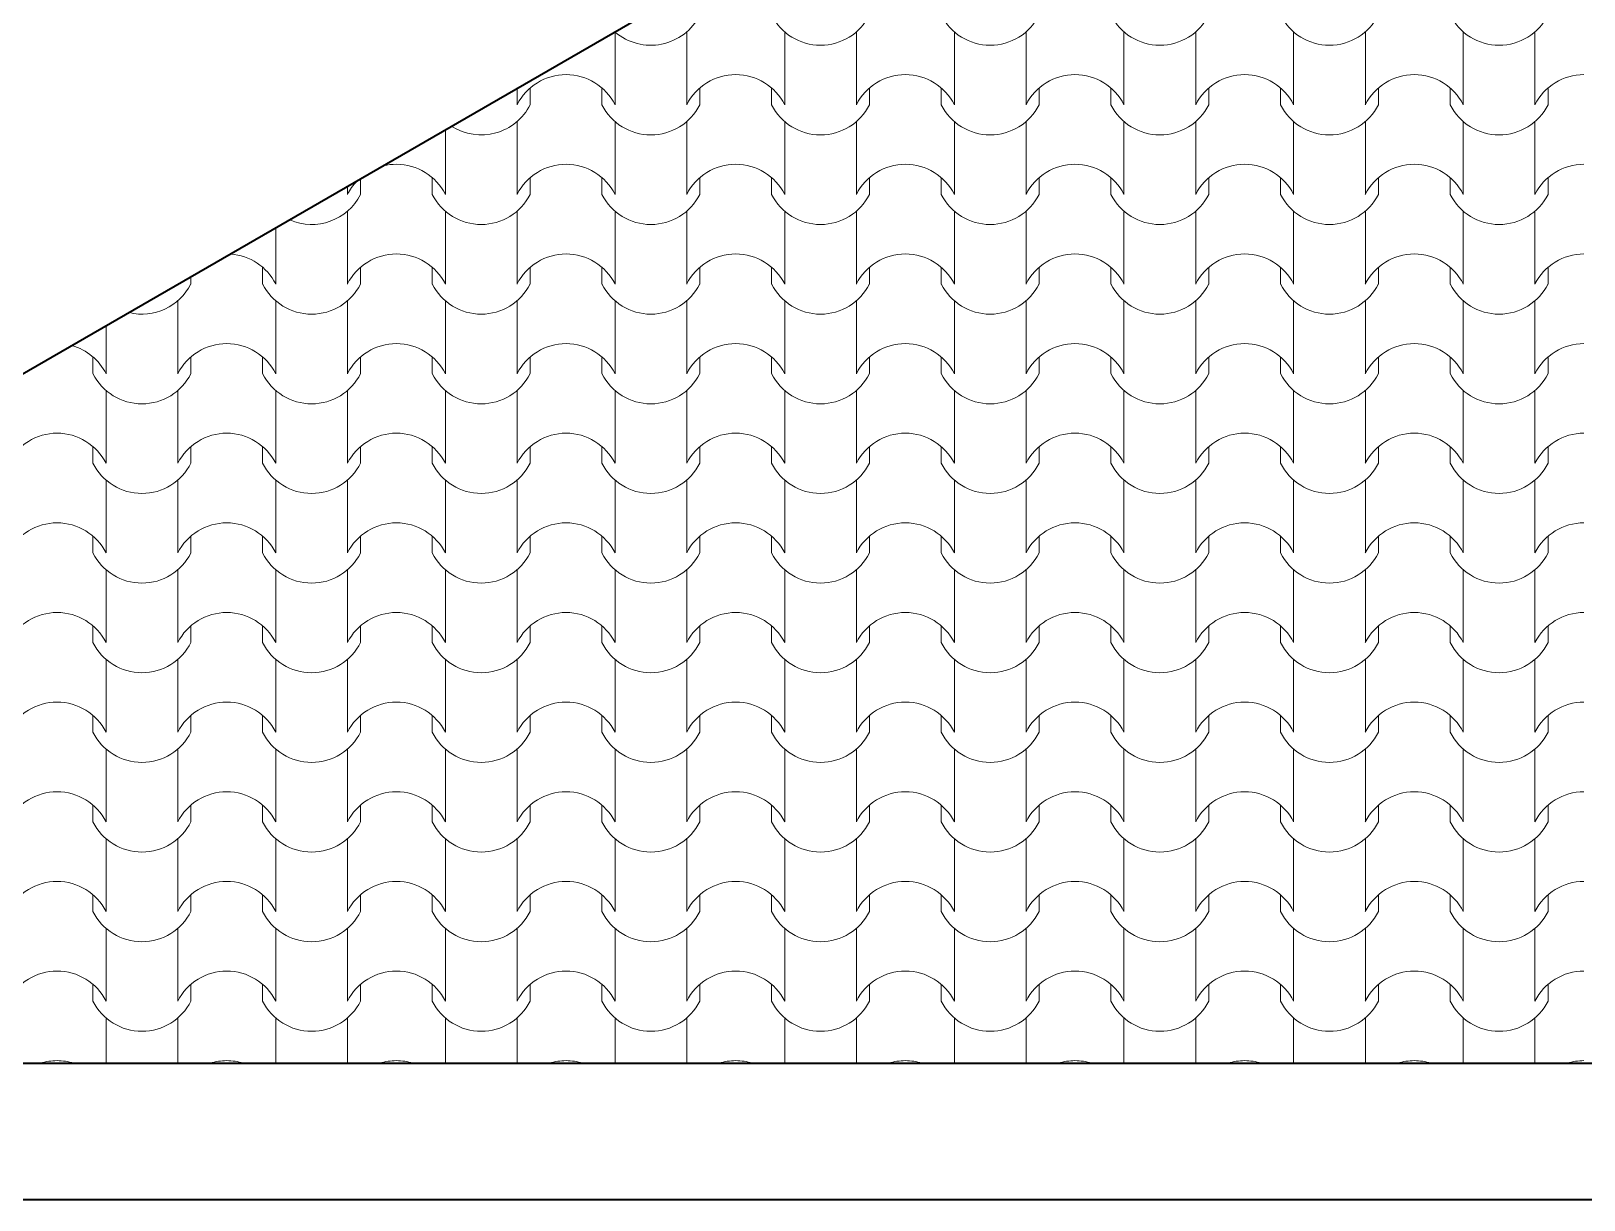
# Model space of a CAD drawing. Header units: millimetres. Extents: x 102766 to 172228, y -127504 to -81044.
# Drawn here: x 106067 to 108671, y -91498 to -89538 of the extents above; entities that cross this region are included whole.
import ezdxf

# ---------------------------------------------------------------- set-up
doc = ezdxf.new("R2010")
doc.units = ezdxf.units.MM
doc.header["$MEASUREMENT"] = 0
doc.layers.add('2D Drafting - General_Pen_No__105', color=7, linetype='Continuous', lineweight=13, true_color=0xcae6ff)
doc.layers.add('2D Drafting - General_Pen_No__82', color=7, linetype='Continuous', lineweight=20, true_color=0xaaaaaa)
doc.layers.add('Shell - Roof_Pen_No__21', color=7, linetype='Continuous', lineweight=35)

# ---------------------------------------------------------------- blocks, each defined once
blk = doc.blocks.new('*X18')
at = {"layer": '2D Drafting - General_Pen_No__82', "linetype": 'Continuous'}
for p, q in [((107046.6, -89539.6), (107046.6, -89600.3)), ((107166.8, -89539.3), (107166.8, -89600.3)), ((107331.1, -89539.3), (107331.1, -89600.3)), ((107451.3, -89539.3), (107451.3, -89600.3)), ((107615.6, -89539.3), (107615.6, -89600.3)), ((107735.8, -89539.3), (107735.8, -89600.3)), ((107900, -89539.3), (107900, -89600.3)), ((108020.3, -89539.3), (108020.3, -89600.3)), ((108184.5, -89539.3), (108184.5, -89600.3)), ((108304.8, -89539.3), (108304.8, -89600.3)), ((108469, -89539.3), (108469, -89600.3)), ((108589.2, -89539.3), (108589.2, -89600.3)), ((107046.6, -89600.3), (107046.6, -89661.3)), ((107166.8, -89600.3), (107166.8, -89661.3)), ((107331.1, -89600.3), (107331.1, -89661.3)), ((107451.3, -89600.3), (107451.3, -89661.3)), ((107615.6, -89600.3), (107615.6, -89661.3)), ((107735.8, -89600.3), (107735.8, -89661.3)), ((107900, -89600.3), (107900, -89661.3)), ((108020.3, -89600.3), (108020.3, -89661.3)), ((108184.5, -89600.3), (108184.5, -89661.3)), ((108304.8, -89600.3), (108304.8, -89661.3)), ((108469, -89600.3), (108469, -89661.3)), ((108589.2, -89600.3), (108589.2, -89661.3)), ((106882.4, -89634.4), (106882.4, -89661.3)), ((106904.4, -89633.3), (106904.4, -89661.3)), ((107024.6, -89633.3), (107024.6, -89661.3)), ((107188.8, -89633.3), (107188.8, -89661.3)), ((107309.1, -89633.3), (107309.1, -89661.3)), ((107473.3, -89633.3), (107473.3, -89661.3)), ((107593.6, -89633.3), (107593.6, -89661.3)), ((107757.8, -89633.3), (107757.8, -89661.3)), ((107878, -89633.3), (107878, -89661.3)), ((108042.3, -89633.3), (108042.3, -89661.3)), ((108162.5, -89633.3), (108162.5, -89661.3)), ((108326.8, -89633.3), (108326.8, -89661.3)), ((108447, -89633.3), (108447, -89661.3)), ((108611.2, -89633.3), (108611.2, -89661.3)), ((106762.1, -89703.8), (106762.1, -89750.6)), ((106882.4, -89689.7), (106882.4, -89750.6)), ((107046.6, -89689.7), (107046.6, -89750.6)), ((107166.8, -89689.7), (107166.8, -89750.6)), ((107331.1, -89689.7), (107331.1, -89750.6)), ((107451.3, -89689.7), (107451.3, -89750.6)), ((107615.6, -89689.7), (107615.6, -89750.6)), ((107735.8, -89689.7), (107735.8, -89750.6)), ((107900, -89689.7), (107900, -89750.6)), ((108020.3, -89689.7), (108020.3, -89750.6)), ((108184.5, -89689.7), (108184.5, -89750.6)), ((108304.8, -89689.7), (108304.8, -89750.6)), ((108469, -89689.7), (108469, -89750.6)), ((108589.2, -89689.7), (108589.2, -89750.6)), ((106762.1, -89750.6), (106762.1, -89811.6)), ((106882.4, -89750.6), (106882.4, -89811.6)), ((107046.6, -89750.6), (107046.6, -89811.6)), ((107166.8, -89750.6), (107166.8, -89811.6)), ((107331.1, -89750.6), (107331.1, -89811.6)), ((107451.3, -89750.6), (107451.3, -89811.6)), ((107615.6, -89750.6), (107615.6, -89811.6)), ((107735.8, -89750.6), (107735.8, -89811.6)), ((107900, -89750.6), (107900, -89811.6)), ((108020.3, -89750.6), (108020.3, -89811.6)), ((108184.5, -89750.6), (108184.5, -89811.6)), ((108304.8, -89750.6), (108304.8, -89811.6)), ((108469, -89750.6), (108469, -89811.6)), ((108589.2, -89750.6), (108589.2, -89811.6)), ((106740.1, -89783.6), (106740.1, -89811.6)), ((106904.4, -89783.6), (106904.4, -89811.6)), ((107024.6, -89783.6), (107024.6, -89811.6)), ((107188.8, -89783.6), (107188.8, -89811.6)), ((107309.1, -89783.6), (107309.1, -89811.6)), ((107473.3, -89783.6), (107473.3, -89811.6)), ((107593.6, -89783.6), (107593.6, -89811.6)), ((107757.8, -89783.6), (107757.8, -89811.6)), ((107878, -89783.6), (107878, -89811.6)), ((108042.3, -89783.6), (108042.3, -89811.6)), ((108162.5, -89783.6), (108162.5, -89811.6)), ((108326.8, -89783.6), (108326.8, -89811.6)), ((108447, -89783.6), (108447, -89811.6)), ((108611.2, -89783.6), (108611.2, -89811.6)), ((106597.9, -89798.7), (106597.9, -89811.6)), ((106619.9, -89786), (106619.9, -89811.6)), ((106597.9, -89840), (106597.9, -89901)), ((106762.1, -89840), (106762.1, -89901)), ((106882.4, -89840), (106882.4, -89901)), ((107046.6, -89840), (107046.6, -89901)), ((107166.8, -89840), (107166.8, -89901)), ((107331.1, -89840), (107331.1, -89901)), ((107451.3, -89840), (107451.3, -89901)), ((107615.6, -89840), (107615.6, -89901)), ((107735.8, -89840), (107735.8, -89901)), ((107900, -89840), (107900, -89901)), ((108020.3, -89840), (108020.3, -89901)), ((108184.5, -89840), (108184.5, -89901)), ((108304.8, -89840), (108304.8, -89901)), ((108469, -89840), (108469, -89901)), ((108589.2, -89840), (108589.2, -89901)), ((106477.6, -89868.1), (106477.6, -89901)), ((106477.6, -89901), (106477.6, -89962)), ((106597.9, -89901), (106597.9, -89962)), ((106762.1, -89901), (106762.1, -89962)), ((106882.4, -89901), (106882.4, -89962)), ((107046.6, -89901), (107046.6, -89962)), ((107166.8, -89901), (107166.8, -89962)), ((107331.1, -89901), (107331.1, -89962)), ((107451.3, -89901), (107451.3, -89962)), ((107615.6, -89901), (107615.6, -89962)), ((107735.8, -89901), (107735.8, -89962)), ((107900, -89901), (107900, -89962)), ((108020.3, -89901), (108020.3, -89962)), ((108184.5, -89901), (108184.5, -89962)), ((108304.8, -89901), (108304.8, -89962)), ((108469, -89901), (108469, -89962)), ((108589.2, -89901), (108589.2, -89962)), ((106455.6, -89933.9), (106455.6, -89962)), ((106619.9, -89933.9), (106619.9, -89962)), ((106740.1, -89933.9), (106740.1, -89962)), ((106904.4, -89933.9), (106904.4, -89962)), ((107024.6, -89933.9), (107024.6, -89962)), ((107188.8, -89933.9), (107188.8, -89962)), ((107309.1, -89933.9), (107309.1, -89962)), ((107473.3, -89933.9), (107473.3, -89962)), ((107593.6, -89933.9), (107593.6, -89962)), ((107757.8, -89933.9), (107757.8, -89962)), ((107878, -89933.9), (107878, -89962)), ((108042.3, -89933.9), (108042.3, -89962)), ((108162.5, -89933.9), (108162.5, -89962)), ((108326.8, -89933.9), (108326.8, -89962)), ((108447, -89933.9), (108447, -89962)), ((108611.2, -89933.9), (108611.2, -89962)), ((106335.4, -89950.2), (106335.4, -89962)), ((106313.4, -89990.4), (106313.4, -90051.3)), ((106477.6, -89990.4), (106477.6, -90051.3)), ((106597.9, -89990.4), (106597.9, -90051.3)), ((106762.1, -89990.4), (106762.1, -90051.3)), ((106882.4, -89990.4), (106882.4, -90051.3)), ((107046.6, -89990.4), (107046.6, -90051.3)), ((107166.8, -89990.4), (107166.8, -90051.3)), ((107331.1, -89990.4), (107331.1, -90051.3)), ((107451.3, -89990.4), (107451.3, -90051.3)), ((107615.6, -89990.4), (107615.6, -90051.3)), ((107735.8, -89990.4), (107735.8, -90051.3)), ((107900, -89990.4), (107900, -90051.3)), ((108020.3, -89990.4), (108020.3, -90051.3)), ((108184.5, -89990.4), (108184.5, -90051.3)), ((108304.8, -89990.4), (108304.8, -90051.3)), ((108469, -89990.4), (108469, -90051.3)), ((108589.2, -89990.4), (108589.2, -90051.3)), ((106193.2, -90032.3), (106193.2, -90051.3)), ((106193.2, -90051.3), (106193.2, -90112.3)), ((106313.4, -90051.3), (106313.4, -90112.3)), ((106477.6, -90051.3), (106477.6, -90112.3)), ((106597.9, -90051.3), (106597.9, -90112.3)), ((106762.1, -90051.3), (106762.1, -90112.3)), ((106882.4, -90051.3), (106882.4, -90112.3)), ((107046.6, -90051.3), (107046.6, -90112.3)), ((107166.8, -90051.3), (107166.8, -90112.3)), ((107331.1, -90051.3), (107331.1, -90112.3)), ((107451.3, -90051.3), (107451.3, -90112.3)), ((107615.6, -90051.3), (107615.6, -90112.3)), ((107735.8, -90051.3), (107735.8, -90112.3)), ((107900, -90051.3), (107900, -90112.3)), ((108020.3, -90051.3), (108020.3, -90112.3)), ((108184.5, -90051.3), (108184.5, -90112.3)), ((108304.8, -90051.3), (108304.8, -90112.3)), ((108469, -90051.3), (108469, -90112.3)), ((108589.2, -90051.3), (108589.2, -90112.3)), ((106171.2, -90084.3), (106171.2, -90112.3)), ((106335.4, -90084.3), (106335.4, -90112.3)), ((106455.6, -90084.3), (106455.6, -90112.3)), ((106619.9, -90084.3), (106619.9, -90112.3)), ((106740.1, -90084.3), (106740.1, -90112.3)), ((106904.4, -90084.3), (106904.4, -90112.3)), ((107024.6, -90084.3), (107024.6, -90112.3)), ((107188.8, -90084.3), (107188.8, -90112.3)), ((107309.1, -90084.3), (107309.1, -90112.3)), ((107473.3, -90084.3), (107473.3, -90112.3)), ((107593.6, -90084.3), (107593.6, -90112.3)), ((107757.8, -90084.3), (107757.8, -90112.3)), ((107878, -90084.3), (107878, -90112.3)), ((108042.3, -90084.3), (108042.3, -90112.3)), ((108162.5, -90084.3), (108162.5, -90112.3)), ((108326.8, -90084.3), (108326.8, -90112.3)), ((108447, -90084.3), (108447, -90112.3)), ((108611.2, -90084.3), (108611.2, -90112.3)), ((106193.2, -90140.7), (106193.2, -90201.7)), ((106313.4, -90140.7), (106313.4, -90201.7)), ((106477.6, -90140.7), (106477.6, -90201.7)), ((106597.9, -90140.7), (106597.9, -90201.7)), ((106762.1, -90140.7), (106762.1, -90201.7)), ((106882.4, -90140.7), (106882.4, -90201.7)), ((107046.6, -90140.7), (107046.6, -90201.7)), ((107166.8, -90140.7), (107166.8, -90201.7)), ((107331.1, -90140.7), (107331.1, -90201.7)), ((107451.3, -90140.7), (107451.3, -90201.7)), ((107615.6, -90140.7), (107615.6, -90201.7)), ((107735.8, -90140.7), (107735.8, -90201.7)), ((107900, -90140.7), (107900, -90201.7)), ((108020.3, -90140.7), (108020.3, -90201.7)), ((108184.5, -90140.7), (108184.5, -90201.7)), ((108304.8, -90140.7), (108304.8, -90201.7)), ((108469, -90140.7), (108469, -90201.7)), ((108589.2, -90140.7), (108589.2, -90201.7)), ((106193.2, -90201.7), (106193.2, -90262.6)), ((106313.4, -90201.7), (106313.4, -90262.6)), ((106477.6, -90201.7), (106477.6, -90262.6)), ((106597.9, -90201.7), (106597.9, -90262.6)), ((106762.1, -90201.7), (106762.1, -90262.6)), ((106882.4, -90201.7), (106882.4, -90262.6)), ((107046.6, -90201.7), (107046.6, -90262.6)), ((107166.8, -90201.7), (107166.8, -90262.6)), ((107331.1, -90201.7), (107331.1, -90262.6)), ((107451.3, -90201.7), (107451.3, -90262.6)), ((107615.6, -90201.7), (107615.6, -90262.6)), ((107735.8, -90201.7), (107735.8, -90262.6)), ((107900, -90201.7), (107900, -90262.6)), ((108020.3, -90201.7), (108020.3, -90262.6)), ((108184.5, -90201.7), (108184.5, -90262.6)), ((108304.8, -90201.7), (108304.8, -90262.6)), ((108469, -90201.7), (108469, -90262.6)), ((108589.2, -90201.7), (108589.2, -90262.6)), ((106171.2, -90234.6), (106171.2, -90262.6)), ((106335.4, -90234.6), (106335.4, -90262.6)), ((106455.6, -90234.6), (106455.6, -90262.6)), ((106619.9, -90234.6), (106619.9, -90262.6)), ((106740.1, -90234.6), (106740.1, -90262.6)), ((106904.4, -90234.6), (106904.4, -90262.6)), ((107024.6, -90234.6), (107024.6, -90262.6)), ((107188.8, -90234.6), (107188.8, -90262.6)), ((107309.1, -90234.6), (107309.1, -90262.6)), ((107473.3, -90234.6), (107473.3, -90262.6)), ((107593.6, -90234.6), (107593.6, -90262.6)), ((107757.8, -90234.6), (107757.8, -90262.6)), ((107878, -90234.6), (107878, -90262.6)), ((108042.3, -90234.6), (108042.3, -90262.6)), ((108162.5, -90234.6), (108162.5, -90262.6)), ((108326.8, -90234.6), (108326.8, -90262.6)), ((108447, -90234.6), (108447, -90262.6)), ((108611.2, -90234.6), (108611.2, -90262.6)), ((106193.2, -90291), (106193.2, -90352)), ((106313.4, -90291), (106313.4, -90352)), ((106477.6, -90291), (106477.6, -90352)), ((106597.9, -90291), (106597.9, -90352)), ((106762.1, -90291), (106762.1, -90352)), ((106882.4, -90291), (106882.4, -90352)), ((107046.6, -90291), (107046.6, -90352)), ((107166.8, -90291), (107166.8, -90352)), ((107331.1, -90291), (107331.1, -90352)), ((107451.3, -90291), (107451.3, -90352)), ((107615.6, -90291), (107615.6, -90352)), ((107735.8, -90291), (107735.8, -90352)), ((107900, -90291), (107900, -90352)), ((108020.3, -90291), (108020.3, -90352)), ((108184.5, -90291), (108184.5, -90352)), ((108304.8, -90291), (108304.8, -90352)), ((108469, -90291), (108469, -90352)), ((108589.2, -90291), (108589.2, -90352)), ((106193.2, -90352), (106193.2, -90413)), ((106313.4, -90352), (106313.4, -90413)), ((106477.6, -90352), (106477.6, -90413)), ((106597.9, -90352), (106597.9, -90413)), ((106762.1, -90352), (106762.1, -90413)), ((106882.4, -90352), (106882.4, -90413)), ((107046.6, -90352), (107046.6, -90413)), ((107166.8, -90352), (107166.8, -90413)), ((107331.1, -90352), (107331.1, -90413)), ((107451.3, -90352), (107451.3, -90413)), ((107615.6, -90352), (107615.6, -90413)), ((107735.8, -90352), (107735.8, -90413)), ((107900, -90352), (107900, -90413)), ((108020.3, -90352), (108020.3, -90413)), ((108184.5, -90352), (108184.5, -90413)), ((108304.8, -90352), (108304.8, -90413)), ((108469, -90352), (108469, -90413)), ((108589.2, -90352), (108589.2, -90413)), ((106171.2, -90384.9), (106171.2, -90413)), ((106335.4, -90384.9), (106335.4, -90413)), ((106455.6, -90384.9), (106455.6, -90413)), ((106619.9, -90384.9), (106619.9, -90413)), ((106740.1, -90384.9), (106740.1, -90413)), ((106904.4, -90384.9), (106904.4, -90413)), ((107024.6, -90384.9), (107024.6, -90413)), ((107188.8, -90384.9), (107188.8, -90413)), ((107309.1, -90384.9), (107309.1, -90413)), ((107473.3, -90384.9), (107473.3, -90413)), ((107593.6, -90384.9), (107593.6, -90413)), ((107757.8, -90384.9), (107757.8, -90413)), ((107878, -90384.9), (107878, -90413)), ((108042.3, -90384.9), (108042.3, -90413)), ((108162.5, -90384.9), (108162.5, -90413)), ((108326.8, -90384.9), (108326.8, -90413)), ((108447, -90384.9), (108447, -90413)), ((108611.2, -90384.9), (108611.2, -90413)), ((106193.2, -90441.4), (106193.2, -90502.3)), ((106313.4, -90441.4), (106313.4, -90502.3)), ((106477.6, -90441.4), (106477.6, -90502.3)), ((106597.9, -90441.4), (106597.9, -90502.3)), ((106762.1, -90441.4), (106762.1, -90502.3)), ((106882.4, -90441.4), (106882.4, -90502.3)), ((107046.6, -90441.4), (107046.6, -90502.3)), ((107166.8, -90441.4), (107166.8, -90502.3)), ((107331.1, -90441.4), (107331.1, -90502.3)), ((107451.3, -90441.4), (107451.3, -90502.3)), ((107615.6, -90441.4), (107615.6, -90502.3)), ((107735.8, -90441.4), (107735.8, -90502.3)), ((107900, -90441.4), (107900, -90502.3)), ((108020.3, -90441.4), (108020.3, -90502.3)), ((108184.5, -90441.4), (108184.5, -90502.3)), ((108304.8, -90441.4), (108304.8, -90502.3)), ((108469, -90441.4), (108469, -90502.3)), ((108589.2, -90441.4), (108589.2, -90502.3)), ((106193.2, -90502.3), (106193.2, -90563.3)), ((106313.4, -90502.3), (106313.4, -90563.3)), ((106477.6, -90502.3), (106477.6, -90563.3)), ((106597.9, -90502.3), (106597.9, -90563.3)), ((106762.1, -90502.3), (106762.1, -90563.3)), ((106882.4, -90502.3), (106882.4, -90563.3)), ((107046.6, -90502.3), (107046.6, -90563.3)), ((107166.8, -90502.3), (107166.8, -90563.3)), ((107331.1, -90502.3), (107331.1, -90563.3)), ((107451.3, -90502.3), (107451.3, -90563.3)), ((107615.6, -90502.3), (107615.6, -90563.3)), ((107735.8, -90502.3), (107735.8, -90563.3)), ((107900, -90502.3), (107900, -90563.3)), ((108020.3, -90502.3), (108020.3, -90563.3)), ((108184.5, -90502.3), (108184.5, -90563.3)), ((108304.8, -90502.3), (108304.8, -90563.3)), ((108469, -90502.3), (108469, -90563.3)), ((108589.2, -90502.3), (108589.2, -90563.3)), ((106171.2, -90535.3), (106171.2, -90563.3)), ((106335.4, -90535.3), (106335.4, -90563.3)), ((106455.6, -90535.3), (106455.6, -90563.3)), ((106619.9, -90535.3), (106619.9, -90563.3)), ((106740.1, -90535.3), (106740.1, -90563.3)), ((106904.4, -90535.3), (106904.4, -90563.3)), ((107024.6, -90535.3), (107024.6, -90563.3)), ((107188.8, -90535.3), (107188.8, -90563.3)), ((107309.1, -90535.3), (107309.1, -90563.3)), ((107473.3, -90535.3), (107473.3, -90563.3)), ((107593.6, -90535.3), (107593.6, -90563.3)), ((107757.8, -90535.3), (107757.8, -90563.3)), ((107878, -90535.3), (107878, -90563.3)), ((108042.3, -90535.3), (108042.3, -90563.3)), ((108162.5, -90535.3), (108162.5, -90563.3)), ((108326.8, -90535.3), (108326.8, -90563.3)), ((108447, -90535.3), (108447, -90563.3)), ((108611.2, -90535.3), (108611.2, -90563.3)), ((106193.2, -90591.7), (106193.2, -90652.7)), ((106313.4, -90591.7), (106313.4, -90652.7)), ((106477.6, -90591.7), (106477.6, -90652.7)), ((106597.9, -90591.7), (106597.9, -90652.7)), ((106762.1, -90591.7), (106762.1, -90652.7)), ((106882.4, -90591.7), (106882.4, -90652.7)), ((107046.6, -90591.7), (107046.6, -90652.7)), ((107166.8, -90591.7), (107166.8, -90652.7)), ((107331.1, -90591.7), (107331.1, -90652.7)), ((107451.3, -90591.7), (107451.3, -90652.7)), ((107615.6, -90591.7), (107615.6, -90652.7)), ((107735.8, -90591.7), (107735.8, -90652.7)), ((107900, -90591.7), (107900, -90652.7)), ((108020.3, -90591.7), (108020.3, -90652.7)), ((108184.5, -90591.7), (108184.5, -90652.7)), ((108304.8, -90591.7), (108304.8, -90652.7)), ((108469, -90591.7), (108469, -90652.7)), ((108589.2, -90591.7), (108589.2, -90652.7)), ((106193.2, -90652.7), (106193.2, -90713.6)), ((106313.4, -90652.7), (106313.4, -90713.6)), ((106477.6, -90652.7), (106477.6, -90713.6)), ((106597.9, -90652.7), (106597.9, -90713.6)), ((106762.1, -90652.7), (106762.1, -90713.6)), ((106882.4, -90652.7), (106882.4, -90713.6)), ((107046.6, -90652.7), (107046.6, -90713.6)), ((107166.8, -90652.7), (107166.8, -90713.6)), ((107331.1, -90652.7), (107331.1, -90713.6)), ((107451.3, -90652.7), (107451.3, -90713.6)), ((107615.6, -90652.7), (107615.6, -90713.6)), ((107735.8, -90652.7), (107735.8, -90713.6)), ((107900, -90652.7), (107900, -90713.6)), ((108020.3, -90652.7), (108020.3, -90713.6)), ((108184.5, -90652.7), (108184.5, -90713.6)), ((108304.8, -90652.7), (108304.8, -90713.6)), ((108469, -90652.7), (108469, -90713.6)), ((108589.2, -90652.7), (108589.2, -90713.6)), ((106171.2, -90685.6), (106171.2, -90713.6)), ((106335.4, -90685.6), (106335.4, -90713.6)), ((106455.6, -90685.6), (106455.6, -90713.6)), ((106619.9, -90685.6), (106619.9, -90713.6)), ((106740.1, -90685.6), (106740.1, -90713.6)), ((106904.4, -90685.6), (106904.4, -90713.6)), ((107024.6, -90685.6), (107024.6, -90713.6)), ((107188.8, -90685.6), (107188.8, -90713.6)), ((107309.1, -90685.6), (107309.1, -90713.6)), ((107473.3, -90685.6), (107473.3, -90713.6)), ((107593.6, -90685.6), (107593.6, -90713.6)), ((107757.8, -90685.6), (107757.8, -90713.6)), ((107878, -90685.6), (107878, -90713.6)), ((108042.3, -90685.6), (108042.3, -90713.6)), ((108162.5, -90685.6), (108162.5, -90713.6)), ((108326.8, -90685.6), (108326.8, -90713.6)), ((108447, -90685.6), (108447, -90713.6)), ((108611.2, -90685.6), (108611.2, -90713.6)), ((106193.2, -90742), (106193.2, -90803)), ((106313.4, -90742), (106313.4, -90803)), ((106477.6, -90742), (106477.6, -90803)), ((106597.9, -90742), (106597.9, -90803)), ((106762.1, -90742), (106762.1, -90803)), ((106882.4, -90742), (106882.4, -90803)), ((107046.6, -90742), (107046.6, -90803)), ((107166.8, -90742), (107166.8, -90803)), ((107331.1, -90742), (107331.1, -90803)), ((107451.3, -90742), (107451.3, -90803)), ((107615.6, -90742), (107615.6, -90803)), ((107735.8, -90742), (107735.8, -90803)), ((107900, -90742), (107900, -90803)), ((108020.3, -90742), (108020.3, -90803)), ((108184.5, -90742), (108184.5, -90803)), ((108304.8, -90742), (108304.8, -90803)), ((108469, -90742), (108469, -90803)), ((108589.2, -90742), (108589.2, -90803)), ((106193.2, -90803), (106193.2, -90864)), ((106313.4, -90803), (106313.4, -90864)), ((106477.6, -90803), (106477.6, -90864)), ((106597.9, -90803), (106597.9, -90864)), ((106762.1, -90803), (106762.1, -90864)), ((106882.4, -90803), (106882.4, -90864)), ((107046.6, -90803), (107046.6, -90864)), ((107166.8, -90803), (107166.8, -90864)), ((107331.1, -90803), (107331.1, -90864)), ((107451.3, -90803), (107451.3, -90864)), ((107615.6, -90803), (107615.6, -90864)), ((107735.8, -90803), (107735.8, -90864)), ((107900, -90803), (107900, -90864)), ((108020.3, -90803), (108020.3, -90864)), ((108184.5, -90803), (108184.5, -90864)), ((108304.8, -90803), (108304.8, -90864)), ((108469, -90803), (108469, -90864)), ((108589.2, -90803), (108589.2, -90864)), ((106171.2, -90835.9), (106171.2, -90864)), ((106335.4, -90835.9), (106335.4, -90864)), ((106455.6, -90835.9), (106455.6, -90864)), ((106619.9, -90835.9), (106619.9, -90864)), ((106740.1, -90835.9), (106740.1, -90864)), ((106904.4, -90835.9), (106904.4, -90864)), ((107024.6, -90835.9), (107024.6, -90864)), ((107188.8, -90835.9), (107188.8, -90864)), ((107309.1, -90835.9), (107309.1, -90864)), ((107473.3, -90835.9), (107473.3, -90864)), ((107593.6, -90835.9), (107593.6, -90864)), ((107757.8, -90835.9), (107757.8, -90864)), ((107878, -90835.9), (107878, -90864)), ((108042.3, -90835.9), (108042.3, -90864)), ((108162.5, -90835.9), (108162.5, -90864)), ((108326.8, -90835.9), (108326.8, -90864)), ((108447, -90835.9), (108447, -90864)), ((108611.2, -90835.9), (108611.2, -90864)), ((106193.2, -90892.4), (106193.2, -90953.3)), ((106313.4, -90892.4), (106313.4, -90953.3)), ((106477.6, -90892.4), (106477.6, -90953.3)), ((106597.9, -90892.4), (106597.9, -90953.3)), ((106762.1, -90892.4), (106762.1, -90953.3)), ((106882.4, -90892.4), (106882.4, -90953.3)), ((107046.6, -90892.4), (107046.6, -90953.3)), ((107166.8, -90892.4), (107166.8, -90953.3)), ((107331.1, -90892.4), (107331.1, -90953.3)), ((107451.3, -90892.4), (107451.3, -90953.3)), ((107615.6, -90892.4), (107615.6, -90953.3)), ((107735.8, -90892.4), (107735.8, -90953.3)), ((107900, -90892.4), (107900, -90953.3)), ((108020.3, -90892.4), (108020.3, -90953.3)), ((108184.5, -90892.4), (108184.5, -90953.3)), ((108304.8, -90892.4), (108304.8, -90953.3)), ((108469, -90892.4), (108469, -90953.3)), ((108589.2, -90892.4), (108589.2, -90953.3)), ((106193.2, -90953.3), (106193.2, -91014.3)), ((106313.4, -90953.3), (106313.4, -91014.3)), ((106477.6, -90953.3), (106477.6, -91014.3)), ((106597.9, -90953.3), (106597.9, -91014.3)), ((106762.1, -90953.3), (106762.1, -91014.3)), ((106882.4, -90953.3), (106882.4, -91014.3)), ((107046.6, -90953.3), (107046.6, -91014.3)), ((107166.8, -90953.3), (107166.8, -91014.3)), ((107331.1, -90953.3), (107331.1, -91014.3)), ((107451.3, -90953.3), (107451.3, -91014.3)), ((107615.6, -90953.3), (107615.6, -91014.3)), ((107735.8, -90953.3), (107735.8, -91014.3)), ((107900, -90953.3), (107900, -91014.3)), ((108020.3, -90953.3), (108020.3, -91014.3)), ((108184.5, -90953.3), (108184.5, -91014.3)), ((108304.8, -90953.3), (108304.8, -91014.3)), ((108469, -90953.3), (108469, -91014.3)), ((108589.2, -90953.3), (108589.2, -91014.3)), ((106171.2, -90986.3), (106171.2, -91014.3)), ((106335.4, -90986.3), (106335.4, -91014.3)), ((106455.6, -90986.3), (106455.6, -91014.3)), ((106619.9, -90986.3), (106619.9, -91014.3)), ((106740.1, -90986.3), (106740.1, -91014.3)), ((106904.4, -90986.3), (106904.4, -91014.3)), ((107024.6, -90986.3), (107024.6, -91014.3)), ((107188.8, -90986.3), (107188.8, -91014.3)), ((107309.1, -90986.3), (107309.1, -91014.3)), ((107473.3, -90986.3), (107473.3, -91014.3)), ((107593.6, -90986.3), (107593.6, -91014.3)), ((107757.8, -90986.3), (107757.8, -91014.3)), ((107878, -90986.3), (107878, -91014.3)), ((108042.3, -90986.3), (108042.3, -91014.3)), ((108162.5, -90986.3), (108162.5, -91014.3)), ((108326.8, -90986.3), (108326.8, -91014.3)), ((108447, -90986.3), (108447, -91014.3)), ((108611.2, -90986.3), (108611.2, -91014.3)), ((106193.2, -91042.7), (106193.2, -91103.7)), ((106313.4, -91042.7), (106313.4, -91103.7)), ((106477.6, -91042.7), (106477.6, -91103.7)), ((106597.9, -91042.7), (106597.9, -91103.7)), ((106762.1, -91042.7), (106762.1, -91103.7)), ((106882.4, -91042.7), (106882.4, -91103.7)), ((107046.6, -91042.7), (107046.6, -91103.7)), ((107166.8, -91042.7), (107166.8, -91103.7)), ((107331.1, -91042.7), (107331.1, -91103.7)), ((107451.3, -91042.7), (107451.3, -91103.7)), ((107615.6, -91042.7), (107615.6, -91103.7)), ((107735.8, -91042.7), (107735.8, -91103.7)), ((107900, -91042.7), (107900, -91103.7)), ((108020.3, -91042.7), (108020.3, -91103.7)), ((108184.5, -91042.7), (108184.5, -91103.7)), ((108304.8, -91042.7), (108304.8, -91103.7)), ((108469, -91042.7), (108469, -91103.7)), ((108589.2, -91042.7), (108589.2, -91103.7)), ((106193.2, -91103.7), (106193.2, -91164.6)), ((106313.4, -91103.7), (106313.4, -91164.6)), ((106477.6, -91103.7), (106477.6, -91164.6)), ((106597.9, -91103.7), (106597.9, -91164.6)), ((106762.1, -91103.7), (106762.1, -91164.6)), ((106882.4, -91103.7), (106882.4, -91164.6)), ((107046.6, -91103.7), (107046.6, -91164.6)), ((107166.8, -91103.7), (107166.8, -91164.6)), ((107331.1, -91103.7), (107331.1, -91164.6)), ((107451.3, -91103.7), (107451.3, -91164.6)), ((107615.6, -91103.7), (107615.6, -91164.6)), ((107735.8, -91103.7), (107735.8, -91164.6)), ((107900, -91103.7), (107900, -91164.6)), ((108020.3, -91103.7), (108020.3, -91164.6)), ((108184.5, -91103.7), (108184.5, -91164.6)), ((108304.8, -91103.7), (108304.8, -91164.6)), ((108469, -91103.7), (108469, -91164.6)), ((108589.2, -91103.7), (108589.2, -91164.6)), ((106171.2, -91136.6), (106171.2, -91164.6)), ((106335.4, -91136.6), (106335.4, -91164.6)), ((106455.6, -91136.6), (106455.6, -91164.6)), ((106619.9, -91136.6), (106619.9, -91164.6)), ((106740.1, -91136.6), (106740.1, -91164.6)), ((106904.4, -91136.6), (106904.4, -91164.6)), ((107024.6, -91136.6), (107024.6, -91164.6)), ((107188.8, -91136.6), (107188.8, -91164.6)), ((107309.1, -91136.6), (107309.1, -91164.6)), ((107473.3, -91136.6), (107473.3, -91164.6)), ((107593.6, -91136.6), (107593.6, -91164.6)), ((107757.8, -91136.6), (107757.8, -91164.6)), ((107878, -91136.6), (107878, -91164.6)), ((108042.3, -91136.6), (108042.3, -91164.6)), ((108162.5, -91136.6), (108162.5, -91164.6)), ((108326.8, -91136.6), (108326.8, -91164.6)), ((108447, -91136.6), (108447, -91164.6)), ((108611.2, -91136.6), (108611.2, -91164.6)), ((106193.2, -91193), (106193.2, -91254)), ((106313.4, -91193), (106313.4, -91254)), ((106477.6, -91193), (106477.6, -91254)), ((106597.9, -91193), (106597.9, -91254)), ((106762.1, -91193), (106762.1, -91254)), ((106882.4, -91193), (106882.4, -91254)), ((107046.6, -91193), (107046.6, -91254)), ((107166.8, -91193), (107166.8, -91254)), ((107331.1, -91193), (107331.1, -91254)), ((107451.3, -91193), (107451.3, -91254)), ((107615.6, -91193), (107615.6, -91254)), ((107735.8, -91193), (107735.8, -91254)), ((107900, -91193), (107900, -91254)), ((108020.3, -91193), (108020.3, -91254)), ((108184.5, -91193), (108184.5, -91254)), ((108304.8, -91193), (108304.8, -91254)), ((108469, -91193), (108469, -91254)), ((108589.2, -91193), (108589.2, -91254)), ((106193.2, -91254), (106193.2, -91268.8)), ((106313.4, -91254), (106313.4, -91268.8)), ((106477.6, -91254), (106477.6, -91268.8)), ((106597.9, -91254), (106597.9, -91268.8)), ((106762.1, -91254), (106762.1, -91268.8)), ((106882.4, -91254), (106882.4, -91268.8)), ((107046.6, -91254), (107046.6, -91268.8)), ((107166.8, -91254), (107166.8, -91268.8)), ((107331.1, -91254), (107331.1, -91268.8)), ((107451.3, -91254), (107451.3, -91268.8)), ((107615.6, -91254), (107615.6, -91268.8)), ((107735.8, -91254), (107735.8, -91268.8)), ((107900, -91254), (107900, -91268.8)), ((108020.3, -91254), (108020.3, -91268.8)), ((108184.5, -91254), (108184.5, -91268.8)), ((108304.8, -91254), (108304.8, -91268.8)), ((108469, -91254), (108469, -91268.8)), ((108589.2, -91254), (108589.2, -91268.8))]:
    blk.add_line(p, q, dxfattribs=at)
for centre, radius, start, end in [((107106.7, -89469.6), 91.9, 229.3937, 333.2956), ((107391.2, -89469.6), 91.9, 206.7044, 333.2956), ((107675.7, -89469.6), 91.9, 206.7044, 333.2956), ((107960.2, -89469.6), 91.9, 206.7044, 333.2956), ((108244.6, -89469.6), 91.9, 206.7044, 333.2956), ((108529.1, -89469.6), 91.9, 206.7044, 333.2956), ((106964.8, -89703.2), 92.5, 90.1705, 153.0115), ((106964.2, -89703.2), 92.5, 26.9885, 89.8295), ((107249.2, -89703.2), 92.5, 90.1705, 153.0115), ((107248.7, -89703.2), 92.5, 26.9885, 89.8295), ((107533.7, -89703.2), 92.5, 90.1705, 153.0115), ((107533.2, -89703.2), 92.5, 26.9885, 89.8295), ((107818.2, -89703.2), 92.5, 90.1705, 153.0115), ((107817.6, -89703.2), 92.5, 26.9885, 89.8295), ((108102.7, -89703.2), 92.5, 90.1705, 153.0115), ((108102.1, -89703.2), 92.5, 26.9885, 89.8295), ((108387.2, -89703.2), 92.5, 90.1705, 153.0115), ((108386.6, -89703.2), 92.5, 26.9885, 89.8295), ((108671.6, -89703.2), 92.5, 90.1705, 153.0115), ((106822.2, -89620), 91.9, 237.5842, 333.2956), ((107106.7, -89620), 91.9, 206.7044, 333.2956), ((107391.2, -89620), 91.9, 206.7044, 333.2956), ((107675.7, -89620), 91.9, 206.7044, 333.2956), ((107960.2, -89620), 91.9, 206.7044, 333.2956), ((108244.6, -89620), 91.9, 206.7044, 333.2956), ((108529.1, -89620), 91.9, 206.7044, 333.2956), ((106680.3, -89853.6), 92.5, 90.1705, 103.7291), ((106679.7, -89853.6), 92.5, 26.9885, 89.8295), ((106964.8, -89853.6), 92.5, 90.1705, 153.0115), ((106964.2, -89853.6), 92.5, 26.9885, 89.8295), ((107249.2, -89853.6), 92.5, 90.1705, 153.0115), ((107248.7, -89853.6), 92.5, 26.9885, 89.8295), ((107533.7, -89853.6), 92.5, 90.1705, 153.0115), ((107533.2, -89853.6), 92.5, 26.9885, 89.8295), ((107818.2, -89853.6), 92.5, 90.1705, 153.0115), ((107817.6, -89853.6), 92.5, 26.9885, 89.8295), ((108102.7, -89853.6), 92.5, 90.1705, 153.0115), ((108102.1, -89853.6), 92.5, 26.9885, 89.8295), ((108387.2, -89853.6), 92.5, 90.1705, 153.0115), ((108386.6, -89853.6), 92.5, 26.9885, 89.8295), ((108671.6, -89853.6), 92.5, 90.1705, 153.0115), ((106680.3, -89853.6), 92.5, 136.2697, 153.0115), ((106537.8, -89770.3), 91.9, 246.4447, 333.2956), ((106822.2, -89770.3), 91.9, 206.7044, 333.2956), ((107106.7, -89770.3), 91.9, 206.7044, 333.2956), ((107391.2, -89770.3), 91.9, 206.7044, 333.2956), ((107675.7, -89770.3), 91.9, 206.7044, 333.2956), ((107960.2, -89770.3), 91.9, 206.7044, 333.2956), ((108244.6, -89770.3), 91.9, 206.7044, 333.2956), ((108529.1, -89770.3), 91.9, 206.7044, 333.2956), ((106395.2, -90003.9), 92.5, 26.9885, 85.7653), ((106680.3, -90003.9), 92.5, 90.1705, 153.0115), ((106679.7, -90003.9), 92.5, 26.9885, 89.8295), ((106964.8, -90003.9), 92.5, 90.1705, 153.0115), ((106964.2, -90003.9), 92.5, 26.9885, 89.8295), ((107249.2, -90003.9), 92.5, 90.1705, 153.0115), ((107248.7, -90003.9), 92.5, 26.9885, 89.8295), ((107533.7, -90003.9), 92.5, 90.1705, 153.0115), ((107533.2, -90003.9), 92.5, 26.9885, 89.8295), ((107818.2, -90003.9), 92.5, 90.1705, 153.0115), ((107817.6, -90003.9), 92.5, 26.9885, 89.8295), ((108102.7, -90003.9), 92.5, 90.1705, 153.0115), ((108102.1, -90003.9), 92.5, 26.9885, 89.8295), ((108387.2, -90003.9), 92.5, 90.1705, 153.0115), ((108386.6, -90003.9), 92.5, 26.9885, 89.8295), ((108671.6, -90003.9), 92.5, 90.1705, 153.0115), ((106253.3, -89920.6), 91.9, 256.4723, 333.2956), ((106537.8, -89920.6), 91.9, 206.7044, 333.2956), ((106822.2, -89920.6), 91.9, 206.7044, 333.2956), ((107106.7, -89920.6), 91.9, 206.7044, 333.2956), ((107391.2, -89920.6), 91.9, 206.7044, 333.2956), ((107675.7, -89920.6), 91.9, 206.7044, 333.2956), ((107960.2, -89920.6), 91.9, 206.7044, 333.2956), ((108244.6, -89920.6), 91.9, 206.7044, 333.2956), ((108529.1, -89920.6), 91.9, 206.7044, 333.2956), ((106110.8, -90154.3), 92.5, 26.9885, 74.1476), ((106395.8, -90154.3), 92.5, 90.1705, 153.0115), ((106395.2, -90154.3), 92.5, 26.9885, 89.8295), ((106680.3, -90154.3), 92.5, 90.1705, 153.0115), ((106679.7, -90154.3), 92.5, 26.9885, 89.8295), ((106964.8, -90154.3), 92.5, 90.1705, 153.0115), ((106964.2, -90154.3), 92.5, 26.9885, 89.8295), ((107249.2, -90154.3), 92.5, 90.1705, 153.0115), ((107248.7, -90154.3), 92.5, 26.9885, 89.8295), ((107533.7, -90154.3), 92.5, 90.1705, 153.0115), ((107533.2, -90154.3), 92.5, 26.9885, 89.8295), ((107818.2, -90154.3), 92.5, 90.1705, 153.0115), ((107817.6, -90154.3), 92.5, 26.9885, 89.8295), ((108102.7, -90154.3), 92.5, 90.1705, 153.0115), ((108102.1, -90154.3), 92.5, 26.9885, 89.8295), ((108387.2, -90154.3), 92.5, 90.1705, 153.0115), ((108386.6, -90154.3), 92.5, 26.9885, 89.8295), ((108671.6, -90154.3), 92.5, 90.1705, 153.0115), ((106253.3, -90071), 91.9, 206.7044, 333.2956), ((106537.8, -90071), 91.9, 206.7044, 333.2956), ((106822.2, -90071), 91.9, 206.7044, 333.2956), ((107106.7, -90071), 91.9, 206.7044, 333.2956), ((107391.2, -90071), 91.9, 206.7044, 333.2956), ((107675.7, -90071), 91.9, 206.7044, 333.2956), ((107960.2, -90071), 91.9, 206.7044, 333.2956), ((108244.6, -90071), 91.9, 206.7044, 333.2956), ((108529.1, -90071), 91.9, 206.7044, 333.2956), ((106111.3, -90304.6), 92.5, 90.1705, 153.0115), ((106110.8, -90304.6), 92.5, 26.9885, 89.8295), ((106395.8, -90304.6), 92.5, 90.1705, 153.0115), ((106395.2, -90304.6), 92.5, 26.9885, 89.8295), ((106680.3, -90304.6), 92.5, 90.1705, 153.0115), ((106679.7, -90304.6), 92.5, 26.9885, 89.8295), ((106964.8, -90304.6), 92.5, 90.1705, 153.0115), ((106964.2, -90304.6), 92.5, 26.9885, 89.8295), ((107249.2, -90304.6), 92.5, 90.1705, 153.0115), ((107248.7, -90304.6), 92.5, 26.9885, 89.8295), ((107533.7, -90304.6), 92.5, 90.1705, 153.0115), ((107533.2, -90304.6), 92.5, 26.9885, 89.8295), ((107818.2, -90304.6), 92.5, 90.1705, 153.0115), ((107817.6, -90304.6), 92.5, 26.9885, 89.8295), ((108102.7, -90304.6), 92.5, 90.1705, 153.0115), ((108102.1, -90304.6), 92.5, 26.9885, 89.8295), ((108387.2, -90304.6), 92.5, 90.1705, 153.0115), ((108386.6, -90304.6), 92.5, 26.9885, 89.8295), ((108671.6, -90304.6), 92.5, 90.1705, 153.0115), ((106253.3, -90221.3), 91.9, 206.7044, 333.2956), ((106537.8, -90221.3), 91.9, 206.7044, 333.2956), ((106822.2, -90221.3), 91.9, 206.7044, 333.2956), ((107106.7, -90221.3), 91.9, 206.7044, 333.2956), ((107391.2, -90221.3), 91.9, 206.7044, 333.2956), ((107675.7, -90221.3), 91.9, 206.7044, 333.2956), ((107960.2, -90221.3), 91.9, 206.7044, 333.2956), ((108244.6, -90221.3), 91.9, 206.7044, 333.2956), ((108529.1, -90221.3), 91.9, 206.7044, 333.2956), ((106111.3, -90454.9), 92.5, 90.1705, 153.0115), ((106110.8, -90454.9), 92.5, 26.9885, 89.8295), ((106395.8, -90454.9), 92.5, 90.1705, 153.0115), ((106395.2, -90454.9), 92.5, 26.9885, 89.8295), ((106680.3, -90454.9), 92.5, 90.1705, 153.0115), ((106679.7, -90454.9), 92.5, 26.9885, 89.8295), ((106964.8, -90454.9), 92.5, 90.1705, 153.0115), ((106964.2, -90454.9), 92.5, 26.9885, 89.8295), ((107249.2, -90454.9), 92.5, 90.1705, 153.0115), ((107248.7, -90454.9), 92.5, 26.9885, 89.8295), ((107533.7, -90454.9), 92.5, 90.1705, 153.0115), ((107533.2, -90454.9), 92.5, 26.9885, 89.8295), ((107818.2, -90454.9), 92.5, 90.1705, 153.0115), ((107817.6, -90454.9), 92.5, 26.9885, 89.8295), ((108102.7, -90454.9), 92.5, 90.1705, 153.0115), ((108102.1, -90454.9), 92.5, 26.9885, 89.8295), ((108387.2, -90454.9), 92.5, 90.1705, 153.0115), ((108386.6, -90454.9), 92.5, 26.9885, 89.8295), ((108671.6, -90454.9), 92.5, 90.1705, 153.0115), ((106253.3, -90371.7), 91.9, 206.7044, 333.2956), ((106537.8, -90371.7), 91.9, 206.7044, 333.2956), ((106822.2, -90371.7), 91.9, 206.7044, 333.2956), ((107106.7, -90371.7), 91.9, 206.7044, 333.2956), ((107391.2, -90371.7), 91.9, 206.7044, 333.2956), ((107675.7, -90371.7), 91.9, 206.7044, 333.2956), ((107960.2, -90371.7), 91.9, 206.7044, 333.2956), ((108244.6, -90371.7), 91.9, 206.7044, 333.2956), ((108529.1, -90371.7), 91.9, 206.7044, 333.2956), ((106111.3, -90605.3), 92.5, 90.1705, 153.0115), ((106110.8, -90605.3), 92.5, 26.9885, 89.8295), ((106395.8, -90605.3), 92.5, 90.1705, 153.0115), ((106395.2, -90605.3), 92.5, 26.9885, 89.8295), ((106680.3, -90605.3), 92.5, 90.1705, 153.0115), ((106679.7, -90605.3), 92.5, 26.9885, 89.8295), ((106964.8, -90605.3), 92.5, 90.1705, 153.0115), ((106964.2, -90605.3), 92.5, 26.9885, 89.8295), ((107249.2, -90605.3), 92.5, 90.1705, 153.0115), ((107248.7, -90605.3), 92.5, 26.9885, 89.8295), ((107533.7, -90605.3), 92.5, 90.1705, 153.0115), ((107533.2, -90605.3), 92.5, 26.9885, 89.8295), ((107818.2, -90605.3), 92.5, 90.1705, 153.0115), ((107817.6, -90605.3), 92.5, 26.9885, 89.8295), ((108102.7, -90605.3), 92.5, 90.1705, 153.0115), ((108102.1, -90605.3), 92.5, 26.9885, 89.8295), ((108387.2, -90605.3), 92.5, 90.1705, 153.0115), ((108386.6, -90605.3), 92.5, 26.9885, 89.8295), ((108671.6, -90605.3), 92.5, 90.1705, 153.0115), ((106253.3, -90522), 91.9, 206.7044, 333.2956), ((106537.8, -90522), 91.9, 206.7044, 333.2956), ((106822.2, -90522), 91.9, 206.7044, 333.2956), ((107106.7, -90522), 91.9, 206.7044, 333.2956), ((107391.2, -90522), 91.9, 206.7044, 333.2956), ((107675.7, -90522), 91.9, 206.7044, 333.2956), ((107960.2, -90522), 91.9, 206.7044, 333.2956), ((108244.6, -90522), 91.9, 206.7044, 333.2956), ((108529.1, -90522), 91.9, 206.7044, 333.2956), ((106111.3, -90755.6), 92.5, 90.1705, 153.0115), ((106110.8, -90755.6), 92.5, 26.9885, 89.8295), ((106395.8, -90755.6), 92.5, 90.1705, 153.0115), ((106395.2, -90755.6), 92.5, 26.9885, 89.8295), ((106680.3, -90755.6), 92.5, 90.1705, 153.0115), ((106679.7, -90755.6), 92.5, 26.9885, 89.8295), ((106964.8, -90755.6), 92.5, 90.1705, 153.0115), ((106964.2, -90755.6), 92.5, 26.9885, 89.8295), ((107249.2, -90755.6), 92.5, 90.1705, 153.0115), ((107248.7, -90755.6), 92.5, 26.9885, 89.8295), ((107533.7, -90755.6), 92.5, 90.1705, 153.0115), ((107533.2, -90755.6), 92.5, 26.9885, 89.8295), ((107818.2, -90755.6), 92.5, 90.1705, 153.0115), ((107817.6, -90755.6), 92.5, 26.9885, 89.8295), ((108102.7, -90755.6), 92.5, 90.1705, 153.0115), ((108102.1, -90755.6), 92.5, 26.9885, 89.8295), ((108387.2, -90755.6), 92.5, 90.1705, 153.0115), ((108386.6, -90755.6), 92.5, 26.9885, 89.8295), ((108671.6, -90755.6), 92.5, 90.1705, 153.0115), ((106253.3, -90672.3), 91.9, 206.7044, 333.2956), ((106537.8, -90672.3), 91.9, 206.7044, 333.2956), ((106822.2, -90672.3), 91.9, 206.7044, 333.2956), ((107106.7, -90672.3), 91.9, 206.7044, 333.2956), ((107391.2, -90672.3), 91.9, 206.7044, 333.2956), ((107675.7, -90672.3), 91.9, 206.7044, 333.2956), ((107960.2, -90672.3), 91.9, 206.7044, 333.2956), ((108244.6, -90672.3), 91.9, 206.7044, 333.2956), ((108529.1, -90672.3), 91.9, 206.7044, 333.2956), ((106111.3, -90905.9), 92.5, 90.1705, 153.0115), ((106110.8, -90905.9), 92.5, 26.9885, 89.8295), ((106395.8, -90905.9), 92.5, 90.1705, 153.0115), ((106395.2, -90905.9), 92.5, 26.9885, 89.8295), ((106680.3, -90905.9), 92.5, 90.1705, 153.0115), ((106679.7, -90905.9), 92.5, 26.9885, 89.8295), ((106964.8, -90905.9), 92.5, 90.1705, 153.0115), ((106964.2, -90905.9), 92.5, 26.9885, 89.8295), ((107249.2, -90905.9), 92.5, 90.1705, 153.0115), ((107248.7, -90905.9), 92.5, 26.9885, 89.8295), ((107533.7, -90905.9), 92.5, 90.1705, 153.0115), ((107533.2, -90905.9), 92.5, 26.9885, 89.8295), ((107818.2, -90905.9), 92.5, 90.1705, 153.0115), ((107817.6, -90905.9), 92.5, 26.9885, 89.8295), ((108102.7, -90905.9), 92.5, 90.1705, 153.0115), ((108102.1, -90905.9), 92.5, 26.9885, 89.8295), ((108387.2, -90905.9), 92.5, 90.1705, 153.0115), ((108386.6, -90905.9), 92.5, 26.9885, 89.8295), ((108671.6, -90905.9), 92.5, 90.1705, 153.0115), ((106253.3, -90822.7), 91.9, 206.7044, 333.2956), ((106537.8, -90822.7), 91.9, 206.7044, 333.2956), ((106822.2, -90822.7), 91.9, 206.7044, 333.2956), ((107106.7, -90822.7), 91.9, 206.7044, 333.2956), ((107391.2, -90822.7), 91.9, 206.7044, 333.2956), ((107675.7, -90822.7), 91.9, 206.7044, 333.2956), ((107960.2, -90822.7), 91.9, 206.7044, 333.2956), ((108244.6, -90822.7), 91.9, 206.7044, 333.2956), ((108529.1, -90822.7), 91.9, 206.7044, 333.2956), ((106111.3, -91056.3), 92.5, 90.1705, 153.0115), ((106110.8, -91056.3), 92.5, 26.9885, 89.8295), ((106395.8, -91056.3), 92.5, 90.1705, 153.0115), ((106395.2, -91056.3), 92.5, 26.9885, 89.8295), ((106680.3, -91056.3), 92.5, 90.1705, 153.0115), ((106679.7, -91056.3), 92.5, 26.9885, 89.8295), ((106964.8, -91056.3), 92.5, 90.1705, 153.0115), ((106964.2, -91056.3), 92.5, 26.9885, 89.8295), ((107249.2, -91056.3), 92.5, 90.1705, 153.0115), ((107248.7, -91056.3), 92.5, 26.9885, 89.8295), ((107533.7, -91056.3), 92.5, 90.1705, 153.0115), ((107533.2, -91056.3), 92.5, 26.9885, 89.8295), ((107818.2, -91056.3), 92.5, 90.1705, 153.0115), ((107817.6, -91056.3), 92.5, 26.9885, 89.8295), ((108102.7, -91056.3), 92.5, 90.1705, 153.0115), ((108102.1, -91056.3), 92.5, 26.9885, 89.8295), ((108387.2, -91056.3), 92.5, 90.1705, 153.0115), ((108386.6, -91056.3), 92.5, 26.9885, 89.8295), ((108671.6, -91056.3), 92.5, 90.1705, 153.0115), ((106253.3, -90973), 91.9, 206.7044, 333.2956), ((106537.8, -90973), 91.9, 206.7044, 333.2956), ((106822.2, -90973), 91.9, 206.7044, 333.2956), ((107106.7, -90973), 91.9, 206.7044, 333.2956), ((107391.2, -90973), 91.9, 206.7044, 333.2956), ((107675.7, -90973), 91.9, 206.7044, 333.2956), ((107960.2, -90973), 91.9, 206.7044, 333.2956), ((108244.6, -90973), 91.9, 206.7044, 333.2956), ((108529.1, -90973), 91.9, 206.7044, 333.2956), ((106111.3, -91206.6), 92.5, 90.1705, 153.0115), ((106110.8, -91206.6), 92.5, 26.9885, 89.8295), ((106395.8, -91206.6), 92.5, 90.1705, 153.0115), ((106395.2, -91206.6), 92.5, 26.9885, 89.8295), ((106680.3, -91206.6), 92.5, 90.1705, 153.0115), ((106679.7, -91206.6), 92.5, 26.9885, 89.8295), ((106964.8, -91206.6), 92.5, 90.1705, 153.0115), ((106964.2, -91206.6), 92.5, 26.9885, 89.8295), ((107249.2, -91206.6), 92.5, 90.1705, 153.0115), ((107248.7, -91206.6), 92.5, 26.9885, 89.8295), ((107533.7, -91206.6), 92.5, 90.1705, 153.0115), ((107533.2, -91206.6), 92.5, 26.9885, 89.8295), ((107818.2, -91206.6), 92.5, 90.1705, 153.0115), ((107817.6, -91206.6), 92.5, 26.9885, 89.8295), ((108102.7, -91206.6), 92.5, 90.1705, 153.0115), ((108102.1, -91206.6), 92.5, 26.9885, 89.8295), ((108387.2, -91206.6), 92.5, 90.1705, 153.0115), ((108386.6, -91206.6), 92.5, 26.9885, 89.8295), ((108671.6, -91206.6), 92.5, 90.1705, 153.0115), ((106253.3, -91123.3), 91.9, 206.7044, 333.2956), ((106537.8, -91123.3), 91.9, 206.7044, 333.2956), ((106822.2, -91123.3), 91.9, 206.7044, 333.2956), ((107106.7, -91123.3), 91.9, 206.7044, 333.2956), ((107391.2, -91123.3), 91.9, 206.7044, 333.2956), ((107675.7, -91123.3), 91.9, 206.7044, 333.2956), ((107960.2, -91123.3), 91.9, 206.7044, 333.2956), ((108244.6, -91123.3), 91.9, 206.7044, 333.2956), ((108529.1, -91123.3), 91.9, 206.7044, 333.2956), ((106111.3, -91356.9), 92.5, 90.1705, 107.6686), ((106110.8, -91356.9), 92.5, 72.3314, 89.8295), ((106395.8, -91356.9), 92.5, 90.1705, 107.6686), ((106395.2, -91356.9), 92.5, 72.3314, 89.8295), ((106680.3, -91356.9), 92.5, 90.1705, 107.6686), ((106679.7, -91356.9), 92.5, 72.3314, 89.8295), ((106964.8, -91356.9), 92.5, 90.1705, 107.6686), ((106964.2, -91356.9), 92.5, 72.3314, 89.8295), ((107249.2, -91356.9), 92.5, 90.1705, 107.6686), ((107248.7, -91356.9), 92.5, 72.3314, 89.8295), ((107533.7, -91356.9), 92.5, 90.1705, 107.6686), ((107533.2, -91356.9), 92.5, 72.3314, 89.8295), ((107818.2, -91356.9), 92.5, 90.1705, 107.6686), ((107817.6, -91356.9), 92.5, 72.3314, 89.8295), ((108102.7, -91356.9), 92.5, 90.1705, 107.6686), ((108102.1, -91356.9), 92.5, 72.3314, 89.8295), ((108387.2, -91356.9), 92.5, 90.1705, 107.6686), ((108386.6, -91356.9), 92.5, 72.3314, 89.8295), ((108671.6, -91356.9), 92.5, 90.1705, 107.6686)]:
    blk.add_arc(centre, radius, start, end, dxfattribs=at)
blk = doc.blocks.new('Fill_9')
at = {"layer": '2D Drafting - General_Pen_No__105', "linetype": 'Continuous'}
for p, q in [((108751.7, -88555.1), (104051.4, -91268.8)), ((104051.4, -91268.8), (112352.3, -91268.8))]:
    blk.add_line(p, q, dxfattribs=at)
at = {"layer": '2D Drafting - General_Pen_No__82', "linetype": 'Continuous'}
blk.add_blockref('*X18', (0, 0), dxfattribs=at)

msp = doc.modelspace()

# ---------------------------------------------------------------- linework, layer by layer
at = {"layer": 'Shell - Roof_Pen_No__21', "linetype": 'Continuous'}
for p, q in [((108751.7, -88555.1), (104051.4, -91268.8)), ((104051.4, -91268.8), (112352.3, -91268.8)), ((112352.3, -91498), (104051.4, -91498))]:
    msp.add_line(p, q, dxfattribs=at)

# ---------------------------------------------------------------- block references
at = {"layer": '2D Drafting - General_Pen_No__82', "linetype": 'Continuous'}
msp.add_blockref('Fill_9', (0, 0), dxfattribs=at)

doc.saveas('drawing.dxf')
